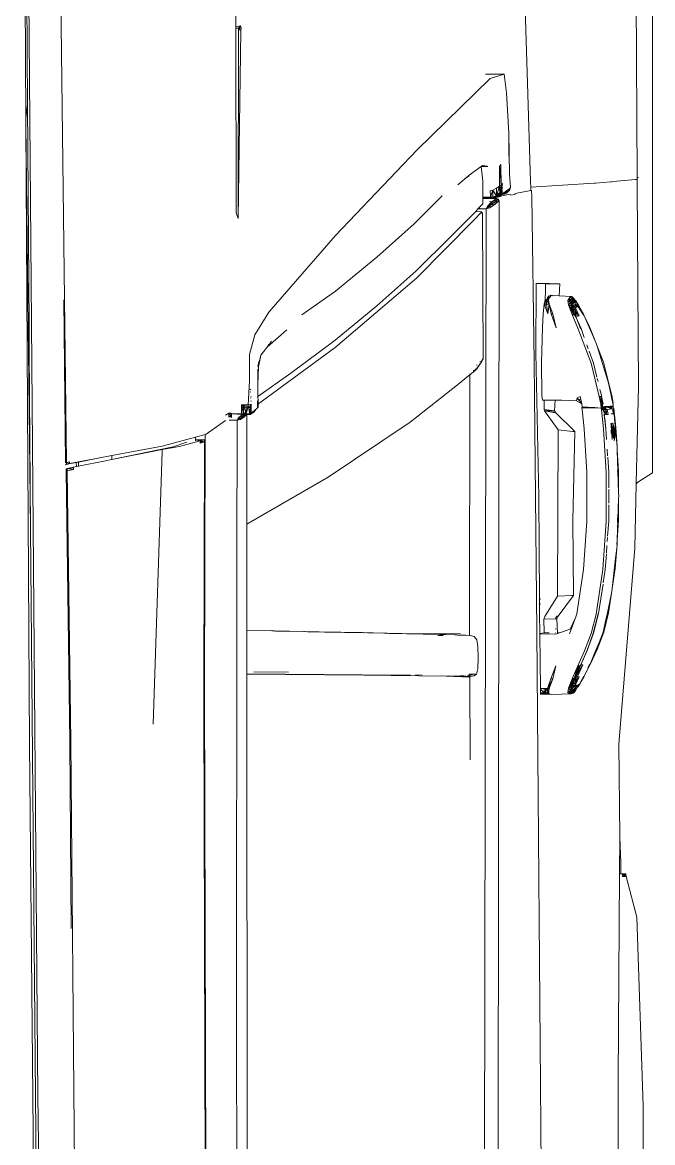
# Model space of a CAD drawing. Header units: millimetres. Extents: x 1010 to 1494, y -119 to 564.
# Drawn here: x 1340.976 to 1341.41, y 491.347 to 492.119 of the extents above; entities that cross this region are included whole.
import ezdxf

# ---------------------------------------------------------------- set-up
doc = ezdxf.new("R2010")
doc.units = ezdxf.units.MM
doc.layers.get('0').update_dxf_attribs({"lineweight": 9})
doc.layers.add('Edges', color=7, linetype='Continuous', lineweight=9)

# ---------------------------------------------------------------- blocks, each defined once
blk = doc.blocks.new('chevy tahoe pl')
at = {"layer": 'Edges'}
for p, q in [((158.76, 39.712), (172.041, 39.836)), ((177.28, 39.81), (163.477, 39.695)), ((209.473, 40.009), (163.481, 39.634)), ((172.041, 39.836), (187.112, 39.924)), ((177.28, 39.81), (181.602, 39.86)), ((177.28, 39.81), (181.602, 39.844)), ((181.602, 39.86), (181.602, 39.844)), ((181.602, 39.86), (181.603, 39.86)), ((181.603, 39.844), (181.602, 39.844)), ((181.603, 39.86), (182.062, 39.866)), ((181.603, 39.844), (181.603, 39.86)), ((182.055, 39.847), (181.603, 39.844)), ((182.055, 39.847), (182.062, 39.866)), ((182.209, 39.848), (182.055, 39.847)), ((182.062, 39.866), (182.195, 39.867)), ((182.195, 39.867), (187.112, 39.924)), ((182.195, 39.867), (182.209, 39.848)), ((187.586, 39.886), (182.209, 39.848)), ((187.112, 39.924), (187.273, 39.925)), ((187.273, 39.925), (202.204, 40.006)), ((187.586, 39.886), (187.273, 39.925)), ((194.382, 39.935), (187.586, 39.886)), ((147.308, 39.414), (163.481, 39.634)), ((163.477, 39.695), (159.878, 39.646)), ((217.425, 39.403), (178.886, 38.941)), ((182.842, 39.004), (178.874, 38.962)), ((155.294, 38.692), (172.108, 38.829)), ((172.101, 38.86), (167.551, 38.824)), ((178.67, 38.944), (172.101, 38.86)), ((172.108, 38.829), (178.683, 38.92)), ((178.723, 38.942), (178.67, 38.944)), ((178.683, 38.92), (178.728, 38.921)), ((178.683, 38.92), (178.716, 38.771)), ((178.736, 38.921), (178.716, 38.771)), ((178.716, 38.771), (178.763, 38.771)), ((178.723, 38.942), (178.736, 38.921)), ((178.728, 38.921), (178.723, 38.942)), ((178.758, 38.792), (178.728, 38.921)), ((178.728, 38.921), (178.736, 38.921)), ((178.736, 38.921), (178.769, 38.771)), ((178.763, 38.771), (178.758, 38.792)), ((178.763, 38.771), (178.769, 38.771)), ((178.769, 38.771), (178.784, 38.698)), ((178.784, 38.698), (178.886, 38.699)), ((178.784, 38.698), (178.794, 38.646)), ((178.843, 38.941), (178.831, 38.962)), ((178.831, 38.962), (178.849, 38.884)), ((178.861, 38.863), (178.843, 38.941)), ((178.843, 38.941), (178.886, 38.941)), ((178.849, 38.884), (178.886, 38.699)), ((178.861, 38.863), (178.886, 38.941)), ((178.903, 38.863), (178.861, 38.863)), ((178.991, 38.171), (178.861, 38.863)), ((178.886, 38.941), (178.874, 38.962)), ((178.886, 38.941), (178.903, 38.863)), ((178.886, 38.699), (178.896, 38.646)), ((178.794, 38.646), (178.896, 38.646)), ((178.794, 38.646), (178.925, 37.992)), ((178.896, 38.646), (178.991, 38.171)), ((179.054, 37.835), (178.991, 38.171)), ((178.958, 37.835), (178.925, 37.992)), ((179.054, 37.835), (178.958, 37.835)), ((179.187, 36.738), (178.958, 37.835)), ((178.958, 37.835), (179.202, 36.609)), ((179.284, 36.608), (179.054, 37.835)), ((179.148, 36.609), (172.517, 36.828)), ((179.202, 36.609), (179.148, 36.609)), ((179.263, 36.342), (179.187, 36.738)), ((179.202, 36.609), (179.27, 36.189)), ((179.501, 35.799), (179.284, 36.608)), ((179.377, 36.012), (179.263, 36.342)), ((179.27, 36.189), (179.411, 35.687)), ((179.409, 35.8), (179.437, 35.8)), ((179.411, 35.701), (179.432, 35.8)), ((179.437, 35.8), (179.439, 35.585)), ((179.437, 35.8), (179.501, 35.799)), ((179.562, 35.57), (179.501, 35.799)), ((172.973, 35.6), (156, 35.552)), ((156.286, 35.537), (173.345, 35.584)), ((172.932, 35.59), (172.973, 35.6)), ((173.166, 35.6), (172.973, 35.6)), ((173.467, 35.599), (173.166, 35.6)), ((173.345, 35.584), (179.562, 35.57)), ((173.455, 35.589), (173.467, 35.599)), ((179.386, 35.585), (173.467, 35.599)), ((179.358, 35.688), (179.386, 35.585)), ((179.358, 35.688), (179.385, 35.688)), ((179.386, 35.585), (179.385, 35.688)), ((179.385, 35.688), (179.411, 35.687)), ((179.386, 35.585), (179.408, 35.687)), ((179.411, 35.687), (179.386, 35.585)), ((179.439, 35.585), (179.386, 35.585)), ((179.411, 35.687), (179.439, 35.585)), ((179.57, 35.542), (179.562, 35.57)), ((179.907, 35.076), (179.57, 35.542)), ((179.913, 34.923), (179.913, 34.98)), ((179.925, 34.923), (179.913, 34.923)), ((179.913, 34.789), (179.913, 34.923)), ((179.996, 34.923), (179.981, 34.923)), ((179.986, 35.001), (179.988, 35.001)), ((179.993, 34.988), (179.996, 34.923)), ((180.003, 34.988), (179.993, 34.988)), ((180.005, 34.957), (179.994, 34.958)), ((179.996, 34.923), (180.084, 34.988)), ((180.069, 34.923), (179.996, 34.923)), ((180, 34.988), (180.005, 34.957)), ((180.003, 34.988), (180.005, 34.957)), ((180.084, 34.988), (180.003, 34.988)), ((180.079, 34.958), (180.005, 34.957)), ((180.034, 35.074), (180.084, 34.988)), ((180.054, 34.661), (180.069, 34.923)), ((180.078, 34.923), (180.069, 34.923)), ((180.078, 34.923), (180.069, 34.684)), ((180.079, 34.958), (180.078, 34.923)), ((180.086, 34.958), (180.079, 34.958)), ((180.084, 34.988), (180.086, 34.958)), ((180.086, 34.958), (180.087, 34.931)), ((180.094, 34.958), (180.086, 34.958)), ((157.463, 34.791), (164.771, 34.805)), ((164.771, 34.805), (176.6, 34.799)), ((179.913, 34.789), (176.6, 34.799)), ((179.934, 34.709), (179.913, 34.789)), ((179.964, 34.764), (179.913, 34.789)), ((179.972, 34.703), (179.913, 34.789)), ((179.934, 34.709), (179.997, 34.614)), ((179.972, 34.703), (179.934, 34.709)), ((179.964, 34.764), (180.036, 34.687)), ((179.964, 34.764), (179.972, 34.703)), ((180.027, 34.632), (179.972, 34.703)), ((179.972, 34.703), (179.997, 34.614)), ((179.972, 34.703), (180.036, 34.687)), ((180.027, 34.632), (179.997, 34.614)), ((180.028, 34.584), (179.997, 34.614)), ((180.065, 34.589), (179.997, 34.614)), ((180.036, 34.687), (180.027, 34.632)), ((180.065, 34.589), (180.027, 34.632)), ((180.054, 34.661), (180.036, 34.687)), ((180.065, 34.589), (180.036, 34.687)), ((180.051, 34.606), (180.054, 34.659)), ((180.054, 34.661), (180.069, 34.684)), ((180.054, 34.659), (180.054, 34.661)), ((180.054, 34.659), (180.08, 34.617)), ((180.067, 34.632), (180.069, 34.684)), ((180.067, 34.632), (180.289, 34.633)), ((180.289, 34.633), (180.067, 34.57)), ((180.067, 34.57), (180.067, 34.632)), ((180.069, 34.684), (180.234, 34.685)), ((180.289, 34.633), (180.069, 34.684)), ((180.08, 34.617), (180.08, 34.598)), ((180.08, 34.617), (180.088, 34.606)), ((180.234, 34.685), (180.234, 34.531)), ((180.234, 34.685), (180.26, 34.685)), ((180.26, 34.685), (180.289, 34.686)), ((180.26, 34.685), (180.264, 34.608)), ((180.264, 34.608), (180.273, 34.686)), ((180.264, 34.608), (180.289, 34.624)), ((180.289, 34.686), (180.289, 34.633)), ((180.289, 34.624), (180.289, 34.633)), ((180.289, 34.518), (180.289, 34.624)), ((184.822, 34.76), (184.959, 34.811)), ((189.382, 34.697), (184.822, 34.76)), ((189.451, 34.756), (184.822, 34.76)), ((189.449, 34.822), (184.959, 34.811)), ((189.451, 34.756), (189.382, 34.697)), ((189.452, 34.69), (189.382, 34.697)), ((189.449, 34.822), (189.45, 34.822)), ((189.451, 34.822), (189.45, 34.822)), ((189.451, 34.822), (189.451, 34.756)), ((189.482, 34.822), (189.451, 34.822)), ((189.451, 34.756), (189.507, 34.708)), ((189.452, 34.69), (189.451, 34.756)), ((189.507, 34.708), (189.452, 34.69)), ((190.649, 34.825), (189.482, 34.822)), ((189.482, 34.822), (189.507, 34.708)), ((173.737, 34.55), (157.44, 34.547)), ((173.737, 34.55), (173.71, 31.708)), ((173.743, 34.55), (173.717, 31.74)), ((173.743, 34.55), (173.737, 34.55)), ((174.795, 34.551), (173.743, 34.55)), ((173.794, 34.38), (173.787, 33.544)), ((174.795, 34.551), (174.786, 33.942)), ((174.799, 34.551), (174.787, 33.875)), ((174.799, 34.551), (174.795, 34.551)), ((177.387, 34.552), (174.799, 34.551)), ((180.06, 34.555), (177.387, 34.552)), ((177.411, 34.51), (177.387, 34.552)), ((178.526, 32.579), (177.411, 34.51)), ((180.028, 34.584), (180.08, 34.584)), ((180.06, 34.555), (180.028, 34.584)), ((180.076, 34.568), (180.051, 34.606)), ((180.051, 34.606), (180.103, 34.582)), ((180.051, 34.606), (180.051, 34.544)), ((180.051, 34.606), (180.067, 34.564)), ((180.067, 34.52), (180.051, 34.544)), ((180.051, 34.544), (180.051, 34.462)), ((180.051, 34.462), (180.101, 34.468)), ((180.051, 34.462), (180.101, 34.414)), ((180.06, 34.555), (180.065, 34.589)), ((180.06, 34.555), (180.067, 34.565)), ((180.086, 34.608), (180.065, 34.589)), ((180.289, 34.571), (180.067, 34.57)), ((180.067, 34.565), (180.067, 34.57)), ((180.07, 34.569), (180.067, 34.57)), ((180.067, 34.52), (180.067, 34.565)), ((180.067, 34.488), (180.067, 34.52)), ((180.086, 34.49), (180.067, 34.488)), ((180.088, 34.45), (180.067, 34.488)), ((180.303, 34.451), (180.067, 34.488)), ((180.07, 34.569), (180.08, 34.584)), ((180.107, 34.561), (180.07, 34.569)), ((180.077, 34.433), (180.15, 34.368)), ((180.114, 34.373), (180.077, 34.433)), ((180.084, 34.594), (180.08, 34.598)), ((180.08, 34.598), (180.08, 34.584)), ((180.08, 34.584), (180.084, 34.594)), ((180.084, 34.594), (180.088, 34.606)), ((180.107, 34.561), (180.084, 34.594)), ((180.151, 34.499), (180.086, 34.49)), ((180.101, 34.468), (180.086, 34.49)), ((180.088, 34.606), (180.103, 34.582)), ((180.088, 34.45), (180.15, 34.368)), ((180.088, 34.45), (180.186, 34.45)), ((180.093, 34.491), (180.101, 34.468)), ((180.101, 34.493), (180.101, 34.468)), ((180.176, 34.452), (180.101, 34.468)), ((180.118, 34.45), (180.101, 34.468)), ((180.111, 34.45), (180.101, 34.468)), ((180.101, 34.45), (180.101, 34.468)), ((180.101, 34.414), (180.101, 34.432)), ((180.101, 34.414), (180.114, 34.373)), ((180.101, 34.414), (180.176, 34.337)), ((180.128, 34.556), (180.103, 34.582)), ((180.116, 34.559), (180.103, 34.582)), ((180.103, 34.562), (180.103, 34.582)), ((180.128, 34.556), (180.107, 34.561)), ((180.176, 34.337), (180.114, 34.373)), ((180.114, 34.373), (180.15, 34.368)), ((180.234, 34.531), (180.128, 34.556)), ((180.176, 34.452), (180.133, 34.497)), ((180.176, 34.452), (180.15, 34.499)), ((180.213, 34.295), (180.15, 34.368)), ((180.18, 34.503), (180.151, 34.499)), ((180.186, 34.45), (180.151, 34.499)), ((180.176, 34.337), (180.175, 34.339)), ((180.177, 34.503), (180.176, 34.452)), ((180.176, 34.452), (180.234, 34.477)), ((180.18, 34.45), (180.176, 34.452)), ((180.176, 34.452), (180.176, 34.45)), ((180.176, 34.452), (180.177, 34.45)), ((180.176, 34.337), (180.181, 34.332)), ((180.234, 34.51), (180.18, 34.503)), ((180.18, 34.503), (180.234, 34.477)), ((180.186, 34.45), (180.303, 34.451)), ((180.289, 34.518), (180.234, 34.531)), ((180.289, 34.518), (180.234, 34.51)), ((180.234, 34.51), (180.234, 34.477)), ((180.298, 34.475), (180.234, 34.477)), ((180.234, 34.477), (180.234, 34.451)), ((180.304, 34.451), (180.234, 34.477)), ((180.286, 34.598), (180.264, 34.608)), ((180.264, 34.608), (180.267, 34.604)), ((180.859, 34.492), (180.289, 34.518)), ((180.289, 34.518), (180.298, 34.475)), ((180.298, 34.475), (180.303, 34.451)), ((180.367, 34.456), (180.37, 34.451)), ((180.386, 34.452), (180.386, 34.457)), ((180.453, 34.462), (180.46, 34.452)), ((180.484, 34.465), (180.493, 34.452)), ((180.606, 34.453), (180.592, 34.473)), ((180.666, 34.454), (180.65, 34.477)), ((181.514, 34.489), (180.859, 34.492)), ((181.994, 34.355), (181.514, 34.489)), ((181.994, 34.355), (182.539, 34.021)), ((180.298, 34.295), (180.213, 34.295)), ((180.213, 34.295), (180.234, 34.281)), ((180.22, 34.295), (180.234, 34.281)), ((180.383, 34.295), (180.234, 34.281)), ((180.234, 34.281), (180.234, 34.295)), ((180.234, 34.281), (180.396, 34.281)), ((181.678, 32.408), (180.298, 34.295)), ((180.383, 34.295), (180.298, 34.295)), ((180.396, 34.281), (180.367, 34.295)), ((180.383, 34.295), (180.396, 34.281)), ((180.396, 34.281), (180.487, 34.282)), ((180.476, 34.297), (180.479, 34.293)), ((180.487, 34.282), (180.785, 34.285)), ((180.487, 34.282), (181.056, 33.484)), ((180.785, 34.285), (181.155, 34.288)), ((180.785, 34.285), (181.214, 34.268)), ((181.202, 34.284), (181.201, 34.286)), ((181.208, 34.286), (181.214, 34.284)), ((181.211, 34.286), (181.218, 34.284)), ((181.496, 34.209), (181.214, 34.268)), ((181.239, 34.278), (181.496, 34.209)), ((181.242, 34.279), (181.339, 34.258)), ((181.251, 34.285), (181.253, 34.284)), ((181.255, 34.284), (181.257, 34.284)), ((181.615, 34.118), (181.496, 34.209)), ((181.631, 34.105), (181.615, 34.118)), ((181.7, 34.049), (181.631, 34.105)), ((181.693, 34.057), (181.631, 34.105)), ((174.787, 33.875), (174.767, 32.796)), ((174.77, 33.169), (174.787, 33.875)), ((174.784, 33.858), (174.78, 33.743)), ((174.784, 33.858), (174.786, 33.942)), ((181.7, 34.049), (181.693, 34.057)), ((181.751, 34.015), (181.693, 34.057)), ((182.111, 33.58), (181.7, 34.049)), ((181.7, 34.049), (181.761, 33.999)), ((181.751, 34.015), (181.755, 34.01)), ((181.755, 34.01), (181.769, 33.994)), ((181.762, 34.006), (181.755, 34.01)), ((181.832, 33.951), (181.762, 34.006)), ((184.406, 32.397), (182.539, 34.021)), ((174.77, 33.169), (174.78, 33.743)), ((181.056, 33.484), (181.86, 32.407)), ((174.76, 32.666), (174.767, 33.019)), ((174.767, 33.019), (174.768, 33.079)), ((174.768, 33.079), (174.77, 33.169)), ((182.474, 33.216), (183.05, 32.394)), ((174.767, 32.796), (174.746, 31.743)), ((174.758, 32.658), (174.739, 31.712)), ((174.756, 32.446), (174.739, 31.617)), ((174.756, 32.446), (174.746, 31.743)), ((174.758, 32.658), (174.756, 32.446)), ((174.758, 32.658), (174.76, 32.666)), ((179.866, 30.584), (178.526, 32.579)), ((183.366, 30.431), (181.678, 32.408)), ((182.693, 31.391), (181.86, 32.407)), ((183.05, 32.394), (183.883, 31.396)), ((184.406, 32.397), (186.481, 30.419)), ((173.687, 29.706), (173.71, 31.708)), ((173.717, 31.74), (173.705, 30.62)), ((173.714, 30.81), (173.717, 31.74)), ((174.746, 31.743), (174.728, 30.96)), ((174.73, 31.224), (174.746, 31.743)), ((174.73, 31.224), (174.739, 31.617)), ((174.739, 31.712), (174.739, 31.693)), ((183.54, 30.443), (182.693, 31.391)), ((183.883, 31.396), (184.694, 30.489)), ((174.718, 30.662), (174.727, 31.095)), ((174.727, 31.095), (174.73, 31.137)), ((174.73, 31.137), (174.728, 31.137)), ((174.73, 31.137), (174.728, 30.96)), ((174.73, 31.224), (174.73, 31.137)), ((173.711, 30.571), (173.714, 30.81)), ((174.728, 30.96), (174.717, 29.362)), ((174.728, 30.96), (174.725, 30.786)), ((174.718, 30.662), (174.698, 29.868)), ((174.725, 30.786), (174.705, 29.99)), ((179.866, 30.584), (180.808, 29.392)), ((173.711, 30.293), (173.717, 30.455)), ((184.768, 29.044), (183.366, 30.431)), ((184.38, 29.594), (183.54, 30.443)), ((184.694, 30.489), (185.374, 29.804)), ((186.481, 30.419), (188.227, 28.636)), ((174.705, 29.99), (174.69, 29.445)), ((173.687, 29.706), (173.691, 29.8)), ((173.687, 29.694), (173.687, 29.706)), ((174.676, 29.779), (174.674, 29.873)), ((174.679, 29.79), (174.675, 29.906)), ((174.698, 29.868), (174.688, 29.506)), ((173.664, 29.145), (173.687, 29.694)), ((173.683, 29.421), (173.687, 29.694)), ((173.687, 29.437), (173.683, 29.421)), ((173.687, 29.437), (173.687, 29.694)), ((173.69, 29.447), (173.687, 29.437)), ((173.687, 29.369), (173.69, 29.447)), ((173.687, 29.369), (173.687, 29.437)), ((173.69, 29.447), (173.693, 29.651)), ((173.69, 29.447), (173.694, 29.278)), ((174.69, 29.445), (174.685, 29.242)), ((174.688, 29.506), (174.686, 29.431)), ((174.69, 29.445), (174.686, 29.431)), ((174.69, 29.445), (174.688, 29.506)), ((184.38, 29.594), (184.961, 29.02)), ((173.68, 29.22), (173.683, 29.421)), ((173.687, 29.245), (173.68, 29.22)), ((173.68, 29.22), (173.68, 29.145)), ((173.683, 29.421), (173.687, 29.369)), ((173.687, 29.369), (173.689, 29.352)), ((173.687, 29.248), (173.689, 29.352)), ((173.694, 29.278), (173.687, 29.248)), ((173.687, 29.245), (173.687, 29.248)), ((173.697, 29.227), (173.687, 29.245)), ((173.689, 29.352), (173.694, 29.278)), ((173.694, 29.278), (173.696, 29.363)), ((173.694, 29.278), (173.696, 29.278)), ((173.694, 29.196), (173.694, 29.101)), ((173.694, 29.196), (173.697, 29.19)), ((173.697, 29.195), (173.694, 29.196)), ((173.703, 29.194), (173.701, 29.194)), ((174.681, 29.239), (174.678, 29.143)), ((174.686, 29.431), (174.681, 29.246)), ((174.681, 29.246), (174.685, 29.242)), ((174.681, 29.246), (174.681, 29.239)), ((174.681, 29.243), (174.685, 29.242)), ((174.685, 29.242), (174.681, 29.239)), ((174.681, 29.237), (174.685, 29.242)), ((180.808, 29.392), (180.958, 29.203)), ((180.958, 29.203), (181.018, 29.128)), ((185.779, 29.26), (185.641, 29.425)), ((185.779, 29.26), (185.775, 29.259)), ((185.79, 29.246), (185.779, 29.26)), ((185.79, 29.245), (185.789, 29.236)), ((185.796, 29.239), (185.789, 29.238)), ((185.79, 29.246), (185.79, 29.245)), ((185.798, 29.236), (185.79, 29.245)), ((185.791, 29.233), (185.799, 29.234)), ((185.799, 29.234), (185.798, 29.236)), ((185.798, 29.223), (185.799, 29.234)), ((185.826, 29.201), (185.799, 29.234)), ((185.826, 29.201), (185.825, 29.18)), ((185.858, 29.162), (185.826, 29.201)), ((185.858, 29.162), (185.837, 29.16)), ((185.872, 29.144), (185.858, 29.162)), ((171.652, 29.125), (173.664, 29.134)), ((173.664, 29.145), (173.68, 29.145)), ((173.664, 29.134), (173.664, 29.145)), ((173.68, 29.145), (173.696, 29.145)), ((173.68, 29.145), (173.68, 29.126)), ((173.694, 29.026), (173.68, 29.126)), ((173.695, 29.101), (173.694, 29.101)), ((173.694, 29.101), (173.695, 29.094)), ((173.694, 29.026), (173.737, 28.967)), ((173.709, 29.145), (173.736, 29.145)), ((173.715, 29.145), (173.736, 29.093)), ((173.736, 29.093), (173.716, 29.097)), ((173.721, 29.066), (173.736, 29.093)), ((173.736, 29.001), (173.73, 29.009)), ((173.736, 29.144), (173.736, 29.093)), ((173.739, 29.095), (173.736, 29.093)), ((173.738, 29.093), (173.736, 29.093)), ((173.738, 29.091), (173.736, 29.093)), ((173.736, 29.001), (173.736, 29.093)), ((173.736, 29.001), (173.737, 28.967)), ((173.863, 28.937), (173.737, 28.967)), ((173.863, 28.937), (174.13, 28.926)), ((174.13, 28.926), (174.409, 28.935)), ((174.409, 28.935), (174.572, 28.964)), ((174.651, 29.024), (174.572, 28.964)), ((174.678, 29.123), (174.651, 29.024)), ((174.678, 29.143), (174.678, 29.123)), ((174.678, 29.143), (181.018, 29.128)), ((181.018, 29.128), (181.032, 29.128)), ((181.018, 29.128), (181.122, 28.999)), ((181.037, 29.128), (181.043, 29.128)), ((181.117, 29.028), (181.112, 29.054)), ((181.122, 28.999), (181.254, 28.903)), ((181.164, 28.961), (181.122, 28.999)), ((181.127, 29.016), (181.131, 29.033)), ((181.157, 29.005), (181.163, 28.971)), ((181.163, 28.969), (181.164, 28.961)), ((181.259, 28.897), (181.164, 28.961)), ((181.255, 28.953), (181.254, 28.968)), ((181.343, 28.843), (181.254, 28.903)), ((181.256, 28.901), (181.259, 28.897)), ((181.259, 28.897), (181.258, 28.9)), ((181.299, 28.873), (181.259, 28.897)), ((184.98, 28.838), (184.768, 29.044)), ((184.994, 28.989), (184.961, 29.02)), ((184.98, 28.838), (184.994, 28.989)), ((185.052, 28.935), (184.994, 28.989)), ((185.179, 28.817), (185.052, 28.935)), ((185.052, 28.892), (185.052, 28.935)), ((185.052, 28.892), (185.075, 28.892)), ((185.052, 28.733), (185.052, 28.892)), ((185.872, 29.144), (186.084, 28.86)), ((185.052, 28.733), (148.407, 28.802)), ((181.356, 28.838), (181.333, 28.885)), ((181.356, 28.838), (181.338, 28.849)), ((181.356, 28.838), (181.343, 28.843)), ((181.356, 28.86), (181.356, 28.838)), ((181.361, 28.855), (181.356, 28.838)), ((181.391, 28.823), (181.356, 28.838)), ((181.356, 28.838), (181.403, 28.81)), ((181.403, 28.81), (181.391, 28.823)), ((181.403, 28.81), (181.403, 28.823)), ((184.933, 28.82), (181.403, 28.81)), ((184.918, 28.833), (184.933, 28.834)), ((184.933, 28.82), (184.918, 28.833)), ((184.933, 28.834), (184.98, 28.838)), ((184.933, 28.82), (184.933, 28.834)), ((184.933, 28.82), (184.975, 28.829)), ((184.975, 28.829), (184.973, 28.838)), ((184.975, 28.838), (184.975, 28.829)), ((185.052, 28.733), (185.131, 28.695)), ((185.081, 28.646), (185.052, 28.733)), ((185.141, 28.627), (185.052, 28.733)), ((185.178, 28.646), (185.081, 28.646)), ((185.082, 28.642), (185.081, 28.646)), ((185.127, 28.576), (185.082, 28.642)), ((185.141, 28.627), (185.082, 28.642)), ((185.131, 28.695), (185.178, 28.646)), ((185.131, 28.695), (185.141, 28.627)), ((185.141, 28.627), (185.236, 28.585)), ((185.141, 28.627), (185.219, 28.531)), ((185.141, 28.627), (185.17, 28.514)), ((185.178, 28.646), (185.182, 28.642)), ((185.179, 28.817), (185.307, 28.817)), ((185.182, 28.642), (185.183, 28.587)), ((185.182, 28.642), (185.234, 28.587)), ((185.236, 28.646), (185.227, 28.646)), ((185.229, 28.628), (185.236, 28.625)), ((185.307, 28.817), (185.313, 28.817)), ((185.307, 28.646), (185.307, 28.817)), ((185.312, 28.646), (185.307, 28.646)), ((185.307, 28.601), (185.307, 28.646)), ((185.313, 28.817), (185.312, 28.646)), ((185.312, 28.646), (185.313, 28.593)), ((185.313, 28.817), (185.329, 28.817)), ((185.338, 28.631), (185.313, 28.593)), ((185.329, 28.817), (185.338, 28.817)), ((185.338, 28.817), (185.727, 28.819)), ((185.338, 28.817), (185.338, 28.631)), ((185.373, 28.632), (185.338, 28.631)), ((185.347, 28.57), (185.338, 28.631)), ((185.509, 28.574), (185.338, 28.631)), ((185.367, 28.622), (185.369, 28.61)), ((185.373, 28.632), (185.373, 28.61)), ((185.375, 28.632), (185.373, 28.632)), ((185.493, 28.636), (185.375, 28.632)), ((185.379, 28.61), (185.375, 28.632)), ((185.509, 28.574), (185.493, 28.636)), ((185.727, 28.819), (186.084, 28.86)), ((186.084, 28.86), (186.088, 28.853)), ((186.088, 28.853), (186.088, 28.849)), ((186.088, 28.853), (186.091, 28.85)), ((186.088, 28.849), (186.091, 28.85)), ((186.088, 28.849), (186.088, 28.71)), ((186.088, 28.71), (186.091, 28.71)), ((186.088, 28.71), (186.088, 28.694)), ((186.088, 28.694), (186.091, 28.71)), ((186.091, 28.85), (186.112, 28.821)), ((186.091, 28.71), (186.112, 28.821)), ((220.585, 28.804), (188.112, 27.727)), ((188.335, 28.301), (188.227, 28.636)), ((188.335, 28.301), (188.335, 28.747)), ((185.258, 28.42), (148.391, 28.451)), ((185.17, 28.514), (185.127, 28.576)), ((185.219, 28.531), (185.17, 28.514)), ((185.242, 28.437), (185.17, 28.514)), ((185.272, 28.463), (185.17, 28.514)), ((185.183, 28.587), (185.234, 28.587)), ((185.236, 28.585), (185.219, 28.531)), ((185.219, 28.531), (185.272, 28.463)), ((185.234, 28.587), (185.236, 28.585)), ((185.241, 28.576), (185.236, 28.585)), ((185.272, 28.463), (185.236, 28.585)), ((185.287, 28.505), (185.241, 28.576)), ((185.287, 28.437), (185.242, 28.437)), ((185.258, 28.42), (185.242, 28.437)), ((185.258, 28.42), (185.272, 28.463)), ((185.287, 28.437), (185.258, 28.42)), ((185.272, 28.463), (185.307, 28.474)), ((185.287, 28.505), (185.287, 28.437)), ((185.307, 28.474), (185.287, 28.505)), ((185.307, 28.474), (185.287, 28.437)), ((185.307, 28.601), (185.313, 28.593)), ((185.307, 28.587), (185.307, 28.601)), ((185.307, 28.598), (185.313, 28.595)), ((185.307, 28.587), (185.314, 28.587)), ((185.307, 28.474), (185.307, 28.587)), ((185.313, 28.593), (185.314, 28.587)), ((185.313, 28.593), (185.317, 28.587)), ((185.313, 28.593), (185.321, 28.533)), ((185.314, 28.587), (185.317, 28.587)), ((185.317, 28.587), (185.341, 28.548)), ((185.321, 28.533), (185.347, 28.57)), ((185.353, 28.48), (185.321, 28.533)), ((185.321, 28.533), (185.359, 28.445)), ((185.321, 28.533), (185.383, 28.482)), ((185.321, 28.533), (185.373, 28.483)), ((185.321, 28.533), (185.343, 28.449)), ((185.341, 28.548), (185.353, 28.48)), ((185.341, 28.548), (185.383, 28.482)), ((185.343, 28.449), (185.373, 28.483)), ((185.343, 28.449), (185.367, 28.374)), ((185.4, 28.351), (185.343, 28.449)), ((185.347, 28.57), (185.509, 28.574)), ((185.347, 28.57), (185.373, 28.483)), ((185.387, 28.425), (185.353, 28.48)), ((185.353, 28.48), (185.359, 28.445)), ((185.359, 28.445), (185.4, 28.351)), ((185.359, 28.445), (185.411, 28.141)), ((185.367, 28.374), (185.373, 28.483)), ((185.399, 28.406), (185.367, 28.374)), ((185.509, 28.574), (185.373, 28.483)), ((185.373, 28.483), (185.558, 28.486)), ((185.399, 28.406), (185.373, 28.483)), ((185.608, 28.407), (185.373, 28.483)), ((185.489, 28.371), (185.383, 28.482)), ((185.479, 28.335), (185.383, 28.482)), ((185.387, 28.425), (185.383, 28.482)), ((185.387, 28.425), (185.4, 28.351)), ((185.474, 28.334), (185.387, 28.425)), ((185.608, 28.407), (185.399, 28.406)), ((185.399, 28.406), (185.411, 28.372)), ((185.471, 28.276), (185.4, 28.351)), ((185.498, 28.167), (185.4, 28.351)), ((185.446, 28.334), (185.4, 28.351)), ((185.414, 28.285), (185.4, 28.351)), ((185.608, 28.407), (185.411, 28.372)), ((185.411, 28.372), (185.628, 28.374)), ((185.433, 28.334), (185.411, 28.372)), ((185.523, 28.357), (185.411, 28.372)), ((185.489, 28.371), (185.523, 28.357)), ((185.489, 28.371), (185.49, 28.335)), ((185.558, 28.486), (185.509, 28.574)), ((185.523, 28.357), (185.573, 28.336)), ((185.573, 28.351), (185.523, 28.357)), ((185.573, 28.463), (185.558, 28.486)), ((185.573, 28.463), (185.573, 28.351)), ((185.608, 28.407), (185.573, 28.463)), ((185.573, 28.351), (185.573, 28.336)), ((185.67, 28.338), (185.573, 28.351)), ((186.089, 28.409), (185.608, 28.407)), ((185.628, 28.374), (185.608, 28.407)), ((185.608, 28.407), (186.136, 28.376)), ((185.628, 28.374), (186.136, 28.376)), ((185.67, 28.338), (185.628, 28.374)), ((186.089, 28.409), (186.136, 28.376)), ((185.389, 28.141), (185.404, 28.04)), ((185.433, 28.334), (185.408, 28.312)), ((185.408, 28.312), (185.494, 28.242)), ((185.408, 28.312), (185.439, 28.244)), ((185.414, 28.285), (185.498, 28.167)), ((185.471, 28.276), (185.433, 28.334)), ((185.439, 28.244), (185.494, 28.242)), ((185.439, 28.244), (185.497, 28.182)), ((185.494, 28.242), (185.471, 28.276)), ((185.553, 28.157), (185.494, 28.242)), ((185.494, 28.242), (185.498, 28.167)), ((185.497, 28.182), (185.494, 28.242)), ((185.497, 28.182), (185.553, 28.157)), ((185.498, 28.167), (185.53, 28.19)), ((185.498, 28.167), (185.573, 28.14)), ((185.573, 28.14), (185.553, 28.157)), ((185.901, 28.169), (185.573, 28.14)), ((185.901, 28.169), (186.892, 28.186)), ((186.892, 28.186), (186.337, 28.183)), ((186.892, 28.186), (187.876, 28.237)), ((187.876, 28.237), (188.335, 28.301)), ((185.404, 28.04), (185.405, 28.032)), ((185.429, 28.034), (185.431, 28.026)), ((185.431, 28.026), (185.502, 27.647)), ((174.785, 27.499), (181.333, 27.565)), ((181.551, 27.529), (178.052, 27.451)), ((185.353, 27.627), (181.333, 27.565)), ((183.241, 27.521), (181.551, 27.529)), ((185.505, 27.629), (185.353, 27.627)), ((185.502, 27.647), (185.505, 27.647)), ((185.502, 27.647), (185.505, 27.631)), ((185.505, 27.647), (185.581, 27.65)), ((185.505, 27.647), (185.505, 27.649)), ((185.505, 27.631), (185.505, 27.647)), ((185.505, 27.631), (185.505, 27.629)), ((185.581, 27.65), (185.712, 27.654)), ((185.581, 27.652), (185.581, 27.65)), ((185.678, 26.11), (185.581, 27.65)), ((185.712, 27.654), (188.112, 27.727)), ((151.495, 27.313), (174.785, 27.499)), ((173.26, 27.412), (173.251, 27.412)), ((173.251, 27.412), (173.252, 27.296)), ((173.282, 27.407), (173.251, 27.373)), ((173.251, 27.372), (173.28, 27.322)), ((173.252, 27.293), (173.28, 27.322)), ((173.252, 27.237), (173.28, 27.322)), ((173.252, 27.296), (173.261, 27.267)), ((173.252, 27.296), (173.252, 27.206)), ((173.279, 27.253), (173.252, 27.228)), ((173.259, 27.201), (173.261, 27.265)), ((173.389, 27.413), (173.26, 27.412)), ((173.26, 27.412), (173.261, 27.289)), ((173.26, 27.202), (173.261, 27.265)), ((173.261, 27.289), (173.387, 27.292)), ((173.261, 27.267), (173.261, 27.289)), ((173.261, 27.267), (173.261, 27.265)), ((173.261, 27.265), (173.276, 27.217)), ((173.261, 27.265), (173.3, 27.23)), ((173.279, 27.253), (173.278, 27.218)), ((173.28, 27.322), (173.279, 27.253)), ((173.386, 27.241), (173.279, 27.253)), ((173.373, 27.413), (173.28, 27.322)), ((173.282, 27.407), (173.28, 27.322)), ((173.387, 27.324), (173.28, 27.322)), ((173.386, 27.241), (173.28, 27.322)), ((173.307, 27.412), (173.282, 27.407)), ((173.387, 27.292), (173.386, 27.241)), ((173.389, 27.413), (173.387, 27.292)), ((174.72, 27.43), (173.389, 27.413)), ((174.72, 27.43), (174.712, 27.031)), ((174.723, 27.43), (174.72, 27.43)), ((175.214, 27.436), (174.723, 27.43)), ((174.737, 27.324), (174.723, 27.43)), ((174.737, 27.324), (175.073, 27.333)), ((174.738, 27.317), (174.737, 27.324)), ((174.744, 27.206), (174.738, 27.317)), ((175.134, 27.306), (175.073, 27.333)), ((175.073, 27.333), (175.082, 27.059)), ((175.134, 27.306), (175.636, 26.997)), ((175.436, 27.437), (175.214, 27.436)), ((175.446, 27.409), (175.436, 27.437)), ((175.555, 27.437), (175.436, 27.437)), ((178.052, 27.451), (175.555, 27.437)), ((175.555, 27.437), (175.565, 27.413)), ((179.68, 26.985), (180.139, 27.313)), ((180.139, 27.313), (180.104, 27.097)), ((180.174, 27.326), (180.138, 27.07)), ((180.139, 27.313), (180.174, 27.326)), ((180.139, 27.313), (180.144, 27.113)), ((180.174, 27.326), (180.399, 27.324)), ((180.512, 27.382), (180.399, 27.365)), ((180.399, 27.324), (180.399, 27.365)), ((180.401, 27.06), (180.399, 27.324)), ((181.317, 27.39), (180.512, 27.382)), ((182.169, 27.365), (181.317, 27.39)), ((182.502, 27.346), (182.169, 27.365)), ((182.673, 27.3), (182.5, 27.237)), ((182.736, 27.271), (182.5, 27.237)), ((182.737, 27.324), (182.502, 27.346)), ((182.737, 27.324), (182.673, 27.3)), ((182.673, 27.3), (183.234, 27.294)), ((182.736, 27.271), (182.735, 27.201)), ((182.735, 27.201), (182.845, 27.269)), ((182.737, 27.324), (182.736, 27.271)), ((182.736, 27.271), (182.845, 27.269)), ((182.846, 27.3), (182.737, 27.324)), ((182.737, 27.324), (182.845, 27.269)), ((182.845, 27.269), (182.846, 27.3)), ((182.845, 27.22), (182.845, 27.269)), ((182.89, 27.198), (182.845, 27.269)), ((182.891, 27.243), (182.845, 27.269)), ((183.234, 27.294), (183.233, 27.193)), ((183.234, 27.294), (183.241, 27.521)), ((183.235, 27.198), (183.243, 27.521)), ((183.243, 27.521), (183.241, 27.521)), ((173.247, 27.189), (173.241, 27.137)), ((173.241, 27.137), (173.256, 26.67)), ((173.253, 27.194), (173.247, 27.189)), ((173.252, 27.206), (173.255, 27.197)), ((173.252, 27.206), (173.253, 27.194)), ((173.255, 27.197), (173.253, 27.194)), ((173.259, 27.201), (173.255, 27.197)), ((173.26, 27.202), (173.259, 27.201)), ((173.278, 27.218), (173.26, 27.202)), ((173.386, 27.241), (173.278, 27.218)), ((173.385, 27.201), (173.278, 27.218)), ((173.3, 27.23), (173.3, 27.215)), ((173.3, 27.23), (173.412, 27.204)), ((173.386, 27.241), (173.385, 27.201)), ((173.412, 27.191), (173.385, 27.201)), ((173.62, 27.166), (173.386, 27.241)), ((173.386, 27.241), (173.619, 27.113)), ((173.412, 27.204), (173.397, 27.196)), ((173.412, 27.191), (173.412, 27.204)), ((173.412, 27.204), (173.471, 27.198)), ((173.619, 27.113), (173.412, 27.191)), ((173.62, 27.166), (173.619, 27.113)), ((173.941, 27.045), (173.619, 27.113)), ((173.941, 27.045), (173.62, 27.166)), ((174.712, 27.031), (174.741, 26.949)), ((174.731, 27.003), (175.083, 27.016)), ((174.741, 26.949), (174.741, 26.984)), ((174.742, 27.039), (174.743, 27.047)), ((174.831, 27.05), (174.835, 27.045)), ((175.082, 27.059), (175.148, 27.028)), ((175.083, 27.016), (175.082, 27.059)), ((175.083, 27.016), (175.148, 27.028)), ((175.083, 27.016), (175.15, 26.985)), ((175.15, 26.985), (175.148, 27.028)), ((175.15, 26.985), (175.649, 26.613)), ((175.636, 26.997), (175.647, 26.655)), ((175.636, 26.997), (179.68, 26.985)), ((179.635, 26.583), (180.097, 27.053)), ((179.639, 26.626), (179.68, 26.985)), ((180.097, 27.053), (180.104, 27.097)), ((180.097, 27.053), (180.138, 27.07)), ((180.104, 27.097), (180.144, 27.113)), ((180.138, 27.07), (180.401, 27.06)), ((180.402, 26.893), (180.401, 27.06)), ((182.498, 27.151), (182.162, 27.032)), ((182.162, 27.032), (182.498, 27.111)), ((182.735, 27.201), (182.498, 27.111)), ((182.735, 27.201), (182.498, 27.151)), ((182.498, 27.111), (182.498, 27.151)), ((182.735, 27.201), (182.5, 27.237)), ((182.845, 27.22), (182.735, 27.201)), ((182.89, 27.198), (182.845, 27.22)), ((182.89, 27.198), (182.891, 27.243)), ((182.89, 27.198), (182.936, 27.208)), ((182.935, 27.166), (182.89, 27.198)), ((182.936, 27.208), (182.891, 27.243)), ((182.932, 27.102), (182.934, 27.104)), ((182.934, 27.12), (182.933, 27.119)), ((182.95, 27.123), (182.935, 27.166)), ((182.936, 27.164), (182.951, 27.187)), ((182.939, 26.956), (182.95, 27.123)), ((182.95, 27.123), (182.951, 27.187)), ((183.229, 26.944), (183.23, 26.987)), ((183.23, 26.987), (183.235, 27.198)), ((183.233, 27.193), (183.23, 26.987)), ((183.235, 27.198), (183.233, 27.193)), ((173.262, 26.719), (173.256, 26.67)), ((173.291, 26.748), (173.262, 26.719)), ((173.317, 26.652), (173.262, 26.719)), ((173.262, 26.719), (173.312, 26.614)), ((173.262, 26.719), (173.34, 26.682)), ((173.395, 26.732), (173.291, 26.748)), ((173.291, 26.748), (173.34, 26.682)), ((173.395, 26.732), (173.34, 26.682)), ((173.395, 26.732), (173.623, 26.646)), ((173.395, 26.732), (173.645, 26.591)), ((173.395, 26.732), (173.433, 26.671)), ((174.718, 26.707), (175.106, 26.565)), ((174.741, 26.949), (174.831, 26.694)), ((180.381, 26.536), (180.402, 26.893)), ((182.72, 26.732), (182.468, 26.59)), ((182.488, 26.644), (182.72, 26.732)), ((182.72, 26.732), (182.684, 26.671)), ((182.72, 26.732), (182.826, 26.749)), ((182.72, 26.732), (182.78, 26.683)), ((182.78, 26.683), (182.826, 26.749)), ((182.868, 26.727), (182.78, 26.683)), ((182.812, 26.659), (182.868, 26.727)), ((182.826, 26.749), (182.868, 26.727)), ((182.868, 26.727), (182.84, 26.629)), ((182.909, 26.695), (182.868, 26.727)), ((182.921, 26.654), (182.939, 26.956)), ((182.939, 26.956), (183.229, 26.944)), ((173.256, 26.67), (173.272, 26.619)), ((173.256, 26.67), (173.312, 26.614)), ((173.308, 26.58), (173.272, 26.619)), ((173.416, 26.515), (173.308, 26.58)), ((173.317, 26.652), (173.312, 26.614)), ((173.312, 26.614), (173.395, 26.575)), ((173.373, 26.613), (173.312, 26.614)), ((173.379, 26.558), (173.312, 26.614)), ((173.317, 26.652), (173.34, 26.682)), ((173.373, 26.613), (173.317, 26.652)), ((173.34, 26.682), (173.433, 26.671)), ((173.373, 26.613), (173.34, 26.682)), ((173.39, 26.642), (173.34, 26.682)), ((173.472, 26.637), (173.34, 26.682)), ((173.39, 26.642), (173.373, 26.613)), ((173.395, 26.575), (173.373, 26.613)), ((173.379, 26.558), (173.395, 26.575)), ((173.472, 26.637), (173.39, 26.642)), ((173.395, 26.575), (173.415, 26.626)), ((173.463, 26.512), (173.395, 26.575)), ((173.492, 26.666), (173.415, 26.669)), ((173.415, 26.626), (173.415, 26.669)), ((173.492, 26.666), (173.415, 26.626)), ((173.479, 26.566), (173.415, 26.626)), ((173.415, 26.626), (173.463, 26.512)), ((173.536, 26.572), (173.415, 26.626)), ((173.492, 26.624), (173.415, 26.626)), ((173.482, 26.479), (173.416, 26.515)), ((173.416, 26.515), (173.485, 26.474)), ((173.416, 26.515), (173.452, 26.483)), ((173.425, 26.575), (173.425, 26.532)), ((173.425, 26.575), (173.473, 26.544)), ((173.467, 26.527), (173.425, 26.532)), ((173.425, 26.532), (173.467, 26.505)), ((173.433, 26.671), (173.645, 26.591)), ((173.433, 26.671), (173.472, 26.637)), ((173.452, 26.483), (173.482, 26.479)), ((173.452, 26.483), (173.666, 26.364)), ((173.479, 26.566), (173.463, 26.512)), ((173.463, 26.512), (173.482, 26.479)), ((173.472, 26.637), (173.645, 26.591)), ((173.472, 26.637), (173.668, 26.563)), ((173.536, 26.572), (173.479, 26.566)), ((173.671, 26.471), (173.479, 26.566)), ((173.482, 26.479), (173.485, 26.474)), ((173.485, 26.474), (173.489, 26.467)), ((173.489, 26.467), (173.58, 26.416)), ((173.637, 26.611), (173.492, 26.666)), ((173.492, 26.666), (173.679, 26.552)), ((173.492, 26.666), (173.492, 26.624)), ((173.492, 26.624), (173.679, 26.552)), ((173.492, 26.624), (173.536, 26.572)), ((173.677, 26.511), (173.536, 26.572)), ((173.536, 26.572), (173.671, 26.471)), ((173.536, 26.572), (173.679, 26.552)), ((173.623, 26.646), (173.939, 26.509)), ((173.645, 26.591), (173.623, 26.646)), ((173.668, 26.563), (173.645, 26.591)), ((173.947, 26.46), (173.645, 26.591)), ((173.939, 26.509), (173.645, 26.591)), ((173.668, 26.563), (173.956, 26.439)), ((173.677, 26.511), (173.671, 26.471)), ((173.679, 26.552), (173.677, 26.511)), ((173.96, 26.388), (173.677, 26.511)), ((173.679, 26.581), (173.679, 26.576)), ((173.679, 26.574), (173.679, 26.552)), ((173.96, 26.388), (173.679, 26.552)), ((173.96, 26.431), (173.679, 26.552)), ((173.782, 26.524), (173.679, 26.552)), ((173.944, 26.481), (173.771, 26.556)), ((173.944, 26.479), (173.833, 26.51)), ((173.939, 26.509), (174.305, 26.341)), ((173.939, 26.509), (173.947, 26.46)), ((173.956, 26.439), (173.96, 26.437)), ((173.96, 26.437), (173.96, 26.431)), ((173.96, 26.437), (174.314, 26.283)), ((174.831, 26.694), (175.106, 26.565)), ((175.106, 26.565), (175.201, 26.53)), ((175.201, 26.53), (176.282, 26.371)), ((175.647, 26.655), (175.649, 26.613)), ((175.649, 26.613), (177.474, 26.625)), ((177.474, 26.625), (179.635, 26.583)), ((179.635, 26.583), (179.639, 26.626)), ((180.461, 26.523), (180.31, 26.41)), ((180.381, 26.536), (180.315, 26.411)), ((180.461, 26.523), (180.319, 26.412)), ((180.381, 26.536), (180.423, 26.529)), ((180.423, 26.529), (180.418, 26.431)), ((180.493, 26.446), (180.418, 26.431)), ((180.423, 26.529), (180.461, 26.523)), ((180.461, 26.523), (180.493, 26.446)), ((181.301, 26.184), (182.156, 26.507)), ((182.141, 26.428), (182.448, 26.563)), ((182.141, 26.428), (182.144, 26.439)), ((182.144, 26.439), (182.438, 26.558)), ((182.156, 26.507), (182.488, 26.644)), ((182.63, 26.667), (182.438, 26.553)), ((182.63, 26.624), (182.438, 26.553)), ((182.438, 26.575), (182.438, 26.558)), ((182.585, 26.573), (182.438, 26.553)), ((182.438, 26.558), (182.448, 26.563)), ((182.438, 26.558), (182.438, 26.553)), ((182.441, 26.511), (182.438, 26.553)), ((182.585, 26.573), (182.441, 26.511)), ((182.441, 26.511), (182.452, 26.472)), ((182.448, 26.563), (182.647, 26.638)), ((182.468, 26.59), (182.448, 26.563)), ((182.585, 26.573), (182.452, 26.472)), ((182.647, 26.566), (182.452, 26.472)), ((182.456, 26.352), (182.599, 26.437)), ((182.684, 26.671), (182.468, 26.59)), ((182.488, 26.644), (182.468, 26.59)), ((182.647, 26.638), (182.468, 26.59)), ((182.63, 26.667), (182.476, 26.61)), ((182.708, 26.487), (182.489, 26.366)), ((182.665, 26.48), (182.489, 26.366)), ((182.657, 26.468), (182.489, 26.366)), ((182.665, 26.48), (182.505, 26.393)), ((182.658, 26.47), (182.512, 26.39)), ((182.657, 26.468), (182.512, 26.39)), ((182.599, 26.437), (182.524, 26.406)), ((182.665, 26.48), (182.547, 26.423)), ((182.644, 26.481), (182.58, 26.446)), ((182.585, 26.573), (182.712, 26.626)), ((182.63, 26.624), (182.585, 26.573)), ((182.647, 26.566), (182.585, 26.573)), ((182.644, 26.481), (182.599, 26.437)), ((182.712, 26.669), (182.63, 26.667)), ((182.63, 26.667), (182.712, 26.626)), ((182.63, 26.667), (182.63, 26.624)), ((182.712, 26.626), (182.63, 26.624)), ((182.722, 26.531), (182.644, 26.481)), ((182.644, 26.492), (182.644, 26.481)), ((182.665, 26.48), (182.644, 26.481)), ((182.647, 26.638), (182.78, 26.683)), ((182.684, 26.671), (182.647, 26.638)), ((182.647, 26.638), (182.732, 26.644)), ((182.647, 26.566), (182.712, 26.626)), ((182.673, 26.512), (182.647, 26.566)), ((182.75, 26.522), (182.657, 26.468)), ((182.657, 26.468), (182.658, 26.47)), ((182.75, 26.522), (182.658, 26.47)), ((182.658, 26.47), (182.673, 26.512)), ((182.662, 26.535), (182.722, 26.574)), ((182.665, 26.48), (182.815, 26.556)), ((182.708, 26.487), (182.665, 26.48)), ((182.666, 26.526), (182.722, 26.531)), ((182.673, 26.512), (182.712, 26.626)), ((182.673, 26.512), (182.741, 26.575)), ((182.684, 26.671), (182.78, 26.683)), ((182.708, 26.487), (182.815, 26.556)), ((182.75, 26.522), (182.708, 26.487)), ((182.712, 26.669), (182.712, 26.626)), ((182.741, 26.575), (182.712, 26.626)), ((182.722, 26.574), (182.722, 26.531)), ((182.732, 26.644), (182.78, 26.683)), ((182.732, 26.644), (182.756, 26.617)), ((182.75, 26.522), (182.877, 26.603)), ((182.756, 26.617), (182.78, 26.683)), ((182.756, 26.617), (182.812, 26.659)), ((182.756, 26.617), (182.84, 26.629)), ((182.756, 26.617), (182.77, 26.59)), ((182.77, 26.59), (182.84, 26.629)), ((182.77, 26.563), (182.84, 26.629)), ((182.77, 26.563), (182.846, 26.595)), ((182.77, 26.563), (182.815, 26.556)), ((182.812, 26.659), (182.78, 26.683)), ((182.812, 26.659), (182.84, 26.629)), ((182.815, 26.556), (182.846, 26.595)), ((182.909, 26.695), (182.84, 26.629)), ((182.921, 26.654), (182.84, 26.629)), ((182.84, 26.629), (182.846, 26.595)), ((182.846, 26.595), (182.921, 26.654)), ((182.877, 26.603), (182.921, 26.654)), ((182.921, 26.654), (182.909, 26.695)), ((173.58, 26.416), (173.666, 26.364)), ((173.58, 26.416), (173.672, 26.365)), ((173.603, 26.403), (173.692, 26.349)), ((173.619, 26.394), (173.666, 26.364)), ((173.672, 26.365), (173.666, 26.364)), ((173.689, 26.352), (173.666, 26.364)), ((173.672, 26.365), (173.681, 26.359)), ((173.689, 26.352), (173.681, 26.359)), ((173.692, 26.349), (173.689, 26.352)), ((173.693, 26.353), (173.692, 26.349)), ((173.692, 26.349), (173.782, 26.304)), ((173.782, 26.304), (173.977, 26.206)), ((173.97, 26.206), (173.782, 26.304)), ((173.977, 26.206), (173.885, 26.261)), ((173.965, 26.221), (173.937, 26.236)), ((173.96, 26.431), (173.96, 26.388)), ((173.96, 26.431), (174.314, 26.283)), ((173.96, 26.431), (174.316, 26.276)), ((173.973, 26.217), (173.965, 26.221)), ((174.333, 26.035), (173.97, 26.206)), ((173.977, 26.206), (174.219, 26.107)), ((174.305, 26.341), (174.724, 26.179)), ((174.314, 26.283), (174.734, 26.13)), ((174.316, 26.276), (174.314, 26.283)), ((174.314, 26.283), (174.736, 26.128)), ((174.316, 26.276), (174.736, 26.128)), ((174.724, 26.179), (175.198, 26.061)), ((176.282, 26.371), (177.456, 26.289)), ((177.456, 26.289), (178.648, 26.288)), ((178.648, 26.288), (179.706, 26.353)), ((179.706, 26.353), (180.171, 26.4)), ((180.215, 26.405), (180.171, 26.4)), ((180.214, 26.229), (180.211, 26.09)), ((180.222, 26.129), (180.212, 26.166)), ((180.213, 26.238), (180.214, 26.229)), ((180.214, 26.229), (180.213, 26.233)), ((180.213, 26.23), (180.214, 26.229)), ((180.215, 26.405), (180.214, 26.229)), ((180.214, 26.229), (180.217, 26.393)), ((180.226, 26.192), (180.214, 26.229)), ((180.214, 26.229), (180.223, 26.146)), ((180.24, 26.4), (180.215, 26.405)), ((180.215, 26.39), (180.217, 26.393)), ((180.241, 26.397), (180.217, 26.393)), ((180.217, 26.393), (180.231, 26.265)), ((180.219, 26.091), (180.226, 26.192)), ((180.226, 26.192), (180.231, 26.265)), ((180.231, 26.265), (180.241, 26.397)), ((180.31, 26.41), (180.24, 26.4)), ((180.241, 26.397), (180.24, 26.4)), ((180.315, 26.411), (180.31, 26.41)), ((180.418, 26.431), (180.315, 26.411)), ((180.49, 25.984), (181.301, 26.184)), ((181.299, 26.126), (181.592, 26.231)), ((181.651, 26.253), (181.745, 26.286)), ((182.172, 26.212), (181.84, 26.084)), ((181.84, 26.084), (182.046, 26.174)), ((181.924, 26.35), (182.141, 26.428)), ((182.046, 26.174), (182.456, 26.352)), ((182.166, 26.221), (182.046, 26.174)), ((182.172, 26.212), (182.456, 26.352)), ((182.456, 26.352), (182.489, 26.366)), ((182.456, 26.352), (182.462, 26.362)), ((182.473, 26.37), (182.462, 26.362)), ((182.476, 26.372), (182.473, 26.37)), ((182.489, 26.366), (182.473, 26.37)), ((182.512, 26.39), (182.476, 26.372)), ((174.335, 26.054), (174.219, 26.107)), ((174.219, 26.107), (174.509, 25.989)), ((174.263, 26.089), (174.335, 26.054)), ((174.754, 25.876), (174.333, 26.035)), ((174.335, 26.06), (174.335, 26.054)), ((174.509, 25.989), (174.335, 26.054)), ((174.42, 26.026), (174.335, 26.054)), ((174.509, 25.989), (174.755, 25.889)), ((174.734, 26.13), (175.206, 26.011)), ((174.736, 26.128), (175.206, 26.011)), ((174.736, 26.128), (175.208, 26.006)), ((174.755, 25.889), (174.986, 25.84)), ((175.198, 26.061), (176.278, 25.901)), ((175.206, 26.011), (175.208, 26.006)), ((175.208, 26.006), (175.564, 25.95)), ((175.575, 25.949), (175.927, 25.894)), ((175.96, 25.889), (176.283, 25.839)), ((176.278, 25.901), (177.452, 25.819)), ((179.702, 25.882), (180.168, 25.93)), ((180.168, 25.93), (180.209, 25.936)), ((180.169, 25.889), (180.168, 25.93)), ((180.17, 25.877), (180.169, 25.889)), ((180.173, 25.93), (180.172, 25.879)), ((180.209, 25.895), (180.172, 25.879)), ((180.176, 25.931), (180.209, 25.895)), ((180.209, 25.895), (180.19, 25.868)), ((180.209, 25.936), (180.219, 26.091)), ((180.211, 26.09), (180.209, 25.936)), ((180.307, 25.948), (180.209, 25.936)), ((180.209, 25.936), (180.308, 25.909)), ((180.21, 25.897), (180.209, 25.936)), ((180.244, 25.839), (180.209, 25.895)), ((180.21, 25.897), (180.308, 25.909)), ((180.211, 26.121), (180.221, 26.114)), ((180.211, 26.09), (180.219, 26.091)), ((180.49, 25.978), (180.242, 25.926)), ((180.242, 25.926), (180.242, 25.883)), ((180.49, 25.984), (180.307, 25.948)), ((180.307, 25.948), (180.308, 25.909)), ((180.49, 25.984), (180.308, 25.909)), ((180.308, 25.909), (180.49, 25.944)), ((180.491, 25.932), (180.308, 25.909)), ((180.31, 25.891), (180.308, 25.909)), ((180.491, 25.932), (180.31, 25.891)), ((180.49, 25.984), (180.49, 25.978)), ((180.49, 25.978), (180.49, 25.944)), ((180.49, 25.944), (180.491, 25.932)), ((180.491, 25.926), (180.662, 25.968)), ((180.491, 25.932), (180.491, 25.926)), ((180.851, 26.015), (180.928, 26.034)), ((180.872, 25.775), (181.714, 26.035)), ((180.958, 26.042), (181.299, 26.126)), ((181.714, 26.035), (181.325, 25.885)), ((181.714, 26.035), (181.763, 26.051)), ((181.763, 26.051), (181.84, 26.084)), ((185.68, 26.096), (185.678, 26.11)), ((185.68, 26.089), (185.679, 26.077)), ((185.679, 26.077), (185.712, 25.705)), ((185.68, 26.096), (185.68, 26.089)), ((175.228, 25.757), (174.754, 25.876)), ((175.229, 25.778), (174.986, 25.84)), ((174.986, 25.84), (175.229, 25.787)), ((175.1, 25.815), (175.229, 25.778)), ((175.228, 25.757), (175.703, 25.686)), ((175.229, 25.787), (175.229, 25.778)), ((175.229, 25.787), (175.703, 25.686)), ((175.703, 25.686), (175.746, 25.676)), ((175.746, 25.676), (175.817, 25.669)), ((175.817, 25.669), (176.309, 25.595)), ((175.817, 25.669), (176.553, 25.588)), ((176.283, 25.839), (176.654, 25.813)), ((176.682, 25.811), (176.866, 25.799)), ((176.965, 25.791), (176.973, 25.791)), ((176.973, 25.791), (177.063, 25.784)), ((177.096, 25.782), (177.457, 25.756)), ((177.452, 25.819), (178.645, 25.818)), ((177.457, 25.756), (177.855, 25.756)), ((177.894, 25.756), (178.226, 25.756)), ((178.27, 25.756), (178.649, 25.756)), ((178.645, 25.818), (179.702, 25.882)), ((178.649, 25.756), (179.015, 25.779)), ((179.045, 25.781), (179.21, 25.792)), ((179.496, 25.609), (179.414, 25.619)), ((179.442, 25.673), (179.508, 25.673)), ((179.445, 25.806), (179.705, 25.822)), ((179.455, 25.626), (179.498, 25.644)), ((179.625, 25.639), (179.455, 25.626)), ((179.498, 25.614), (179.455, 25.626)), ((179.498, 25.644), (179.54, 25.662)), ((179.498, 25.644), (179.625, 25.639)), ((179.498, 25.614), (179.625, 25.639)), ((179.508, 25.673), (179.504, 25.688)), ((179.508, 25.673), (179.625, 25.687)), ((179.54, 25.662), (179.625, 25.668)), ((179.625, 25.639), (179.54, 25.662)), ((179.625, 25.639), (179.54, 25.602)), ((179.623, 25.61), (179.588, 25.619)), ((179.625, 25.687), (179.591, 25.699)), ((179.622, 25.62), (179.623, 25.61)), ((179.751, 25.627), (179.623, 25.61)), ((179.623, 25.61), (179.66, 25.625)), ((179.624, 25.704), (179.625, 25.687)), ((179.625, 25.687), (179.659, 25.705)), ((179.625, 25.687), (179.742, 25.69)), ((179.625, 25.668), (179.71, 25.675)), ((179.625, 25.639), (179.71, 25.675)), ((179.625, 25.668), (179.625, 25.639)), ((179.753, 25.663), (179.625, 25.639)), ((179.625, 25.639), (179.795, 25.651)), ((179.625, 25.639), (179.753, 25.633)), ((179.625, 25.609), (179.625, 25.639)), ((179.625, 25.639), (179.71, 25.615)), ((179.705, 25.829), (180.046, 25.864)), ((179.705, 25.822), (179.959, 25.853)), ((179.705, 25.822), (179.705, 25.829)), ((179.71, 25.675), (179.753, 25.663)), ((179.753, 25.633), (179.71, 25.615)), ((180.197, 25.628), (179.732, 25.58)), ((179.742, 25.69), (179.744, 25.708)), ((179.742, 25.69), (179.833, 25.703)), ((179.824, 25.678), (179.742, 25.69)), ((179.75, 25.637), (179.751, 25.627)), ((179.846, 25.652), (179.751, 25.627)), ((179.753, 25.663), (179.795, 25.651)), ((179.795, 25.651), (179.753, 25.633)), ((179.824, 25.678), (179.844, 25.702)), ((179.846, 25.652), (179.826, 25.654)), ((179.846, 25.652), (179.846, 25.659)), ((179.948, 25.611), (180.069, 25.624)), ((180.02, 25.86), (180.088, 25.868)), ((180.046, 25.868), (180.046, 25.877)), ((180.046, 25.864), (180.17, 25.877)), ((180.046, 25.861), (180.129, 25.873)), ((180.046, 25.861), (180.046, 25.864)), ((180.048, 25.817), (180.046, 25.861)), ((180.048, 25.817), (180.172, 25.879)), ((180.174, 25.836), (180.048, 25.817)), ((180.048, 25.817), (180.052, 25.77)), ((180.048, 25.817), (180.177, 25.795)), ((180.052, 25.77), (180.177, 25.795)), ((180.06, 25.69), (180.07, 25.691)), ((180.17, 25.658), (180.065, 25.647)), ((180.065, 25.644), (180.171, 25.658)), ((180.07, 25.648), (180.065, 25.648)), ((180.069, 25.637), (180.066, 25.637)), ((180.066, 25.637), (180.067, 25.634)), ((180.067, 25.634), (180.069, 25.624)), ((180.067, 25.634), (180.069, 25.634)), ((180.069, 25.624), (180.176, 25.656)), ((180.186, 25.653), (180.069, 25.637)), ((180.069, 25.637), (180.07, 25.648)), ((180.069, 25.634), (180.195, 25.647)), ((180.069, 25.634), (180.069, 25.637)), ((180.069, 25.624), (180.189, 25.637)), ((180.069, 25.624), (180.069, 25.634)), ((180.07, 25.648), (180.07, 25.691)), ((180.07, 25.691), (180.08, 25.688)), ((180.07, 25.691), (180.072, 25.691)), ((180.17, 25.659), (180.07, 25.648)), ((180.121, 25.873), (180.172, 25.879)), ((180.135, 25.886), (180.172, 25.879)), ((180.138, 25.874), (180.172, 25.879)), ((180.147, 25.875), (180.172, 25.879)), ((180.172, 25.879), (180.174, 25.836)), ((180.177, 25.795), (180.174, 25.836)), ((180.184, 25.727), (180.177, 25.795)), ((180.186, 25.653), (180.184, 25.727)), ((180.185, 25.703), (180.19, 25.704)), ((180.186, 25.662), (180.19, 25.661)), ((180.19, 25.661), (180.186, 25.66)), ((180.186, 25.659), (180.19, 25.661)), ((180.19, 25.661), (180.186, 25.66)), ((180.186, 25.66), (180.19, 25.661)), ((180.19, 25.661), (180.189, 25.637)), ((180.244, 25.839), (180.19, 25.868)), ((180.19, 25.868), (180.193, 25.827)), ((180.19, 25.704), (180.212, 25.74)), ((180.19, 25.704), (180.19, 25.661)), ((180.19, 25.704), (180.232, 25.682)), ((180.195, 25.647), (180.19, 25.661)), ((180.244, 25.839), (180.193, 25.827)), ((180.196, 25.637), (180.195, 25.647)), ((180.196, 25.637), (180.199, 25.637)), ((180.197, 25.628), (180.196, 25.637)), ((180.199, 25.637), (180.197, 25.628)), ((180.199, 25.637), (180.241, 25.644)), ((180.212, 25.74), (180.232, 25.682)), ((180.212, 25.74), (180.257, 25.718)), ((180.216, 25.799), (180.248, 25.792)), ((180.224, 25.732), (180.216, 25.799)), ((180.224, 25.732), (180.248, 25.792)), ((180.224, 25.732), (180.257, 25.718)), ((180.231, 25.666), (180.224, 25.732)), ((180.262, 25.659), (180.224, 25.732)), ((180.231, 25.666), (180.262, 25.659)), ((180.258, 25.706), (180.232, 25.682)), ((180.265, 25.646), (180.241, 25.644)), ((180.242, 25.883), (180.244, 25.839)), ((180.244, 25.839), (180.248, 25.792)), ((180.248, 25.792), (180.257, 25.718)), ((180.257, 25.718), (180.262, 25.659)), ((180.262, 25.659), (180.265, 25.646)), ((180.265, 25.646), (180.275, 25.648)), ((180.275, 25.648), (180.516, 25.699)), ((180.339, 25.656), (180.275, 25.648)), ((180.335, 25.661), (180.336, 25.647)), ((180.474, 25.69), (180.336, 25.647)), ((180.336, 25.647), (180.518, 25.683)), ((180.517, 25.691), (180.339, 25.656)), ((180.516, 25.699), (180.74, 25.747)), ((180.516, 25.699), (180.517, 25.691)), ((180.52, 25.692), (180.517, 25.691)), ((180.517, 25.691), (180.518, 25.683)), ((180.518, 25.683), (181.325, 25.885)), ((180.518, 25.683), (180.52, 25.692)), ((180.74, 25.747), (180.52, 25.692)), ((180.74, 25.747), (180.872, 25.775)), ((185.712, 25.705), (185.713, 25.705)), ((185.712, 25.705), (185.714, 25.686)), ((185.716, 25.678), (185.714, 25.686)), ((185.716, 25.678), (185.725, 25.561)), ((163.857, 25.524), (147.87, 25.512)), ((163.857, 25.524), (168.875, 25.492)), ((168.816, 25.418), (168.876, 25.421)), ((168.816, 25.335), (168.876, 25.421)), ((168.816, 25.335), (168.816, 25.418)), ((168.816, 25.418), (168.876, 25.338)), ((168.87, 25.458), (168.876, 25.458)), ((168.875, 25.492), (168.876, 25.458)), ((168.875, 25.492), (169.773, 25.486)), ((168.876, 25.458), (169.142, 25.459)), ((168.876, 25.458), (168.876, 25.421)), ((168.876, 25.338), (168.876, 25.421)), ((169.773, 25.486), (169.142, 25.459)), ((169.773, 25.486), (169.774, 25.486)), ((169.774, 25.486), (172.035, 25.508)), ((176.797, 25.119), (172.035, 25.508)), ((176.31, 25.605), (176.308, 25.605)), ((176.793, 25.561), (176.309, 25.595)), ((176.553, 25.588), (176.31, 25.605)), ((176.553, 25.588), (176.793, 25.561)), ((176.793, 25.561), (176.888, 25.551)), ((176.972, 25.549), (176.887, 25.555)), ((176.888, 25.551), (176.972, 25.549)), ((176.94, 25.561), (176.929, 25.562)), ((176.972, 25.549), (176.995, 25.547)), ((177.483, 25.514), (176.995, 25.547)), ((176.995, 25.547), (178.011, 25.514)), ((177.481, 25.542), (177.434, 25.545)), ((177.532, 25.542), (177.481, 25.542)), ((177.483, 25.514), (178.011, 25.514)), ((178.011, 25.514), (178.076, 25.512)), ((178.076, 25.512), (178.146, 25.514)), ((178.146, 25.514), (179.193, 25.546)), ((178.146, 25.514), (178.675, 25.514)), ((178.672, 25.542), (178.665, 25.542)), ((178.679, 25.543), (178.672, 25.542)), ((179.193, 25.546), (178.675, 25.514)), ((179.193, 25.546), (179.203, 25.547)), ((179.232, 25.549), (179.203, 25.547)), ((179.203, 25.547), (179.233, 25.548)), ((179.233, 25.548), (179.276, 25.551)), ((179.276, 25.551), (179.948, 25.611)), ((179.732, 25.58), (179.276, 25.551)), ((179.496, 25.609), (179.495, 25.615)), ((179.623, 25.61), (179.496, 25.609)), ((179.54, 25.602), (179.498, 25.614)), ((179.625, 25.609), (179.54, 25.602)), ((179.71, 25.615), (179.625, 25.609)), ((179.734, 25.589), (179.731, 25.589)), ((179.734, 25.589), (179.948, 25.611)), ((185.725, 25.561), (185.726, 25.554)), ((185.726, 25.554), (185.766, 25.103)), ((168.816, 25.335), (167.82, 25.069)), ((168.816, 25.335), (168.876, 25.338)), ((178.368, 25.084), (176.797, 25.119)), ((178.368, 25.084), (178.406, 25.046)), ((178.382, 25.084), (178.368, 25.084)), ((178.382, 25.084), (178.406, 25.046)), ((180.721, 25.033), (178.382, 25.084)), ((185.766, 25.101), (185.766, 25.103)), ((185.766, 25.101), (185.769, 25.063)), ((192.661, 25.104), (185.821, 25.063)), ((163.233, 24.917), (147.917, 24.934)), ((167.82, 25.069), (163.233, 24.917)), ((178.406, 25.046), (178.631, 24.689)), ((185.622, 25.063), (180.721, 25.033)), ((185.769, 25.063), (185.622, 25.063)), ((185.769, 25.063), (185.812, 25.063)), ((185.816, 25.035), (185.812, 25.063)), ((185.812, 25.063), (185.821, 25.063)), ((185.821, 25.063), (185.816, 25.035)), ((178.631, 24.689), (207.671, 24.689))]:
    blk.add_line(p, q, dxfattribs=at)

msp = doc.modelspace()

# ---------------------------------------------------------------- block references
at = {"xscale": 0.02833922161548831, "yscale": 0.02833922161548831, "zscale": 0.02833922161548831, "rotation": 90}
msp.add_blockref('chevy tahoe pl', (1342.10975, 486.74633), dxfattribs=at)

doc.saveas('drawing.dxf')
